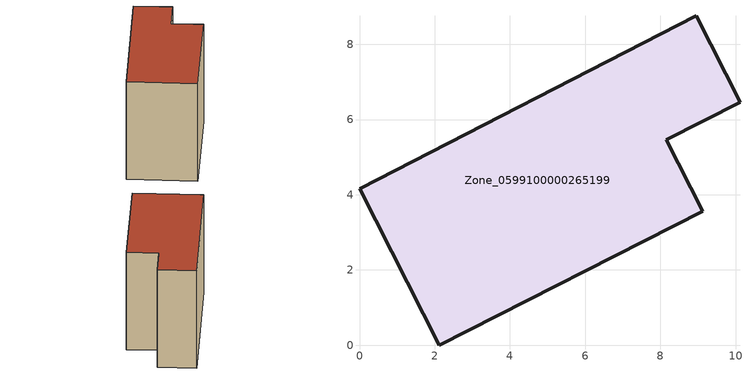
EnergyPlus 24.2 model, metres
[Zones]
Zone_0599100000265199
 floor ground (C_G): 0,4.16 8.95,8.76 10.12,6.46 8.16,5.46 9.12,3.56 2.12,0 z0
 wall outside (C_F): 2.12,0 9.12,3.56 8.16,5.46 10.12,6.46 8.95,8.76 0,4.16 2.12,0 z0:7.3
 roof outside (C_R): 8.95,8.76 0,4.16 2.12,0 9.12,3.56 8.16,5.46 10.12,6.46 z7.3
[BUILDING]
Pand.0599100000265199: North Axis=0; Terrain=City; Loads Convergence Tolerance Value=0.04; Temperature Convergence Tolerance Value=0.4; Solar Distribution=FullExterior; Maximum Number of Warmup Days=25; Minimum Number of Warmup Days=1
[Site:Location]
Rotterdam.The.Hague.AP_ZH_NLD Design_Conditions: Latitude=51.96; Longitude=4.45; Time Zone=1; Elevation=-4.5
[SITE:GROUNDTEMPERATURE:BUILDINGSURFACE]
18, 18, 18, 18, 18, 18, 18, 18, 18, 18, 18, 18
[MATERIAL] Thermal Absorptance=0.9; Solar Absorptance=0.7; Visible Absorptance=0.7
Name | Roughness | Thickness | Conductivity | Density | Specific Heat
G.TI.1946 | MediumSmooth | 0.15 | 1 | 540 | 1210
F.TI.1946 | Rough | 0.3 | 0.857143 | 1920 | 840
R.TI.1946 | MediumRough | 0.2 | 0.1 | 1500 | 1000
[CONSTRUCTION]
C_G: G.TI.1946
C_F: F.TI.1946
C_R: R.TI.1946
[ZONE]
Zone_0599100000265199: Type=1; Multiplier=1; Ceiling Height=Autocalculate; Volume=Autocalculate; Floor Area=autocalculate; Part of Total Floor Area=Yes
[ZONEINFILTRATION:DESIGNFLOWRATE]
Infil_Zone_0599100000265199: Zone or ZoneList or Space or SpaceList=Zone_0599100000265199; Schedule=AlwaysOn; Design Flow Rate Calculation Method=Flow/Area; Flow Rate per Floor Area=0.003; Constant Term Coefficient=1; Temperature Term Coefficient=0; Velocity Term Coefficient=0; Velocity Squared Term Coefficient=0
[HVACTEMPLATE:ZONE:IDEALLOADSAIRSYSTEM]
Zone_0599100000265199: Maximum Heating Supply Air Temperature=50; Minimum Cooling Supply Air Temperature=13; Maximum Heating Supply Air Humidity Ratio=0.0156; Minimum Cooling Supply Air Humidity Ratio=0.0077; Heating Limit=NoLimit; Cooling Limit=NoLimit; Dehumidification Control Type=ConstantSensibleHeatRatio; Cooling Sensible Heat Ratio=0.7; Dehumidification Setpoint=60; Humidification Control Type=None; Humidification Setpoint=30; Outdoor Air Method=None; Outdoor Air Flow Rate per Person=0.00944; Outdoor Air Flow Rate per Zone Floor Area=0; Outdoor Air Flow Rate per Zone=0; Demand Controlled Ventilation Type=None; Outdoor Air Economizer Type=NoEconomizer; Heat Recovery Type=None; Sensible Heat Recovery Effectiveness=0.7; Latent Heat Recovery Effectiveness=0.65
[ZONECONTROL:THERMOSTAT]
ThermostatControl_Zone_0599100000265199: Zone or ZoneList=Zone_0599100000265199; Control Type Schedule=DualSetpointControlType; Control 1=Thermostat_Zone_0599100000265199; Temperature Difference Between Cutout And Setpoint=0
[THERMOSTATSETPOINT:DUALSETPOINT]
Thermostat_Zone_0599100000265199: Heating Setpoint Temperature Schedule=HeatingSetpoint_Zone_0599100000265199; Cooling Setpoint Temperature Schedule=CoolingSetpoint_Zone_0599100000265199
[SCHEDULE:COMPACT]
HeatingSetpoint_Zone_0599100000265199: Through: 12/31, For: AllDays, Until: 24:00, 21
CoolingSetpoint_Zone_0599100000265199: Through: 12/31, For: AllDays, Until: 24:00, 24
DualSetpointControlType: Through: 12/31, For: AllDays, Until: 24:00, 4
AlwaysOn: Through: 12/31, For: AllDays, Until: 24:00, 1
